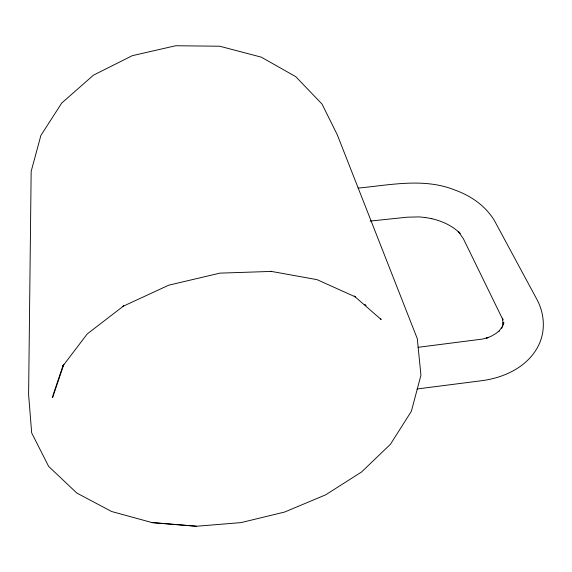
<?xml version="1.0" encoding="UTF-8"?>
<svg xmlns="http://www.w3.org/2000/svg" width="572" height="572" viewBox="0 0 572 572"><rect width="100%" height="100%" fill="white"/><g stroke="black" fill="none" stroke-linecap="round" stroke-linejoin="round"><path stroke-width="0.86" d="M503.246 323.823L503.267 322.322L502.552 326.154M52.824 396.181L52.567 397.669L63.835 364.371L62.72 366.187L87.266 333.912L123.702 305.877L122.622 306.492L168.747 285.185L219.948 273.13L271.428 271.414M52.953 395.431L63.056 365.544M501.665 328.364L503.968 322.644M502.466 326.376L499.013 331.174M499.606 330.609L495.767 333.605L491.284 336.186L486.229 338.281L488.602 337.351L482.668 339.046L418.003 347.326M417.088 388.981L482.132 380.645C504.34 377.67 527.384 366.988 538.08 346.317C545.731 331.839 544.694 314.049 537.087 299.778L494.658 221.035C486.007 206.263 471.278 195.946 455.362 190.219C424.274 177.484 390.104 185.092 358.036 188.088M370.156 221.085L407.071 217.203L419.026 216.895L425.461 217.524M196.568 526.254L241.062 522.601L284.541 512.069L325.704 494.816L361.561 471.979L390.44 444.265L410.381 412.841L411.368 411.225L420.949 375.232L417.288 338.667L337.265 134.727L322 104.025L295.745 76.655L261.261 57.143L219.677 46.218L175.675 45.746L132.304 55.677L93.465 75.161L61.755 103.01L40.891 135.435L31.16 171.364L28.6 394.63L31.682 432.918L48.649 466.409L76.812 493.043L111.604 511.504L152.138 522.601L196.568 526.254L152.138 522.601M425.325 217.503L431.817 218.654L431.245 218.561C441.906 221.007 452.395 225.59 460.153 233.483L458.222 231.395L463.306 238.595L502.988 319.927M270.542 271.264L317.01 279.644L355.319 296.861L354.304 296.067M364.779 304.325L366.109 305.484M354.468 296.26L381.166 319.555L380.437 318.311M502.96 319.762L502.338 318.103L503.174 323.688"/></g></svg>
